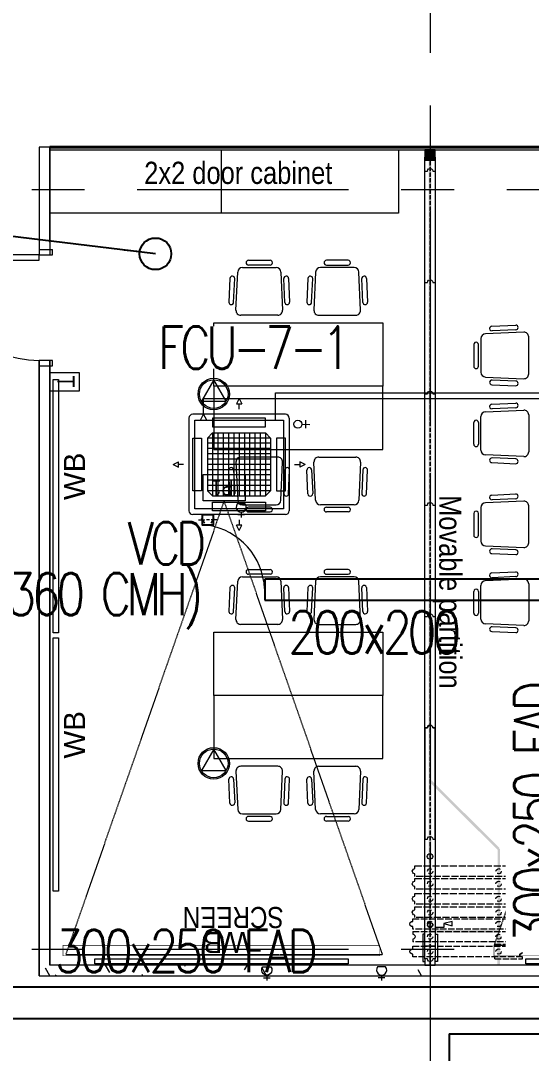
# Model space of a CAD drawing. Header units: millimetres. Extents: x 50620 to 404449, y -131543 to 97.
# Drawn here: x 352311 to 357146, y -79384 to -69598 of the extents above; entities that cross this region are included whole.
import ezdxf
from ezdxf.enums import TextEntityAlignment as Align

# ---------------------------------------------------------------- set-up
doc = ezdxf.new("R2010")
doc.units = ezdxf.units.MM
for name, pattern in [('CONTINOUS', [0]), ('HIDDEN', [9.525, 6.35, -3.175]), ('IDA - Grid Line', [3500, 2000, -500, 500, -500]), ('IDA - Hidden 065', [537.5, 375, -162.5]), ('PDF_IMPORT', [1, 0.8, -0.2])]:
    doc.linetypes.add(name, pattern=pattern)
for name, color, linetype, lineweight in [('1599_DB_A_BLK2_HQ_R21-2ND STOREY 20230517--$0$A-_DOOR----_E', 8, 'Continuous', 9), ('1599_DB_A_BLK2_HQ_R21-2ND STOREY 20230517--$0$S-_COLN----_E', 8, 'Continuous', 9), ('A-_CLADPANL_E', 8, 'Continuous', 9), ('A-_FLOR----_E-1', 8, 'Continuous', 9), ('A-_FURT----_E', 8, 'Continuous', 9), ('A-_FURT----_E-1', 8, 'Continuous', 9), ('A-_MASS----_E-1', 8, 'Continuous', 18), ('A-_ROOMNAME_A', 8, 'Continuous', 9), ('A-_WALLPRTN_E', 8, 'Continuous', 9), ('AV_EQUIP', 8, 'Continuous', 9), ('FURNITURE', 8, 'Continuous', 9), ('Geometry', 8, 'Continuous', 0), ('M-_ACMV TX', 6, 'Continuous', 25), ('M-_ACON----_E-N', 7, 'Continuous', 9), ('M-_ARCHI', 8, 'Continuous', 5), ('M-AC-TEXT', 5, 'CONTINOUS', 25), ('M-ACMV_CDP', 190, 'DRAIN_PIPE', 13), ('M-ACMV_FAD', 3, 'Continuous', 25), ('M-ACMV_FCU', 5, 'Continuous', 25), ('M-ACMV_FLEXD', 222, 'Continuous', 25), ('M-ACMV_PW', 8, 'REFRIGERANT', 25), ('M-ACMV_REF-P', 134, '500-1-RP', 9), ('M-ACMV_REMOTE', 222, 'Continuous', 5), ('M-FA TEXT', 3, 'Continuous', 25), ('M_ACMV_ANNOTATION', 7, 'Continuous', 20), ('SCREEN', 8, 'Continuous', 5), ('SCREEN ANNOTATION', 8, 'Continuous', 5), ('Solid Fills', 8, 'Continuous', 0)]:
    doc.layers.add(name, color=color, linetype=linetype, lineweight=lineweight)
doc.layers.add('A-PATT-CONC', color=8, linetype='Continuous')
doc.layers.add('S-_ANOTGRID_E-1', color=9, linetype='IDA - Grid Line', lineweight=5, true_color=0x808080)
doc.styles.add('1599_DB_A_BLK2_HQ_R21-2ND STOREY 20230517--$0$Arial', font='arial.ttf')
doc.styles.add('Arial', font='arial.ttf', dxfattribs={"width": 0.8, "height": 300})
doc.styles.add('Arial Narrow_2', font='ARIALN.TTF', dxfattribs={"height": 90})
doc.styles.add('Arial Narrow_4', font='ARIALN.TTF', dxfattribs={"height": 375})
doc.styles.add('ROMANS', font='romans.shx', dxfattribs={"width": 0.8})
doc.styles.get("Standard").update_dxf_attribs({"font": 'arial.ttf'})
doc.styles.add('Tec Revox', font='ARIALN.TTF')
doc.linetypes.add('500-1-RP', pattern='A,0.75,-0.5,0.75,-0.5,0.75,-0.5,0.75,-1.7,["RP",Standard,S=1,R=0,X=-1,Y=-0.5],-1.7', length=7.9)
doc.linetypes.add('BATTING', pattern='A,0.0001,-0.1,[134,ltypeshp.shx,S=0.1,R=0,X=-0.1,Y=0],-0.2,[134,ltypeshp.shx,S=0.1,R=180,X=0.1,Y=0],-0.1', length=0.4001)
doc.linetypes.add('DRAIN_PIPE', pattern='A,0.5,-0.2,["D",Standard,S=0.1,R=0,X=-0.1,Y=-0.05],-0.25', length=0.95)
doc.linetypes.add('REFRIGERANT', pattern='A,15,-5.08,["R",Standard,S=2.54,R=0,X=-2.54,Y=-1.27],-5.08', length=25.16)
doc.dimstyles.get("Standard").update_dxf_attribs({"dimtxt": 200, "dimasz": 150, "dimexe": 0.18, "dimexo": 0.0625, "dimgap": 10, "dimtad": 1, "dimtih": 1, "dimtoh": 1, "dimdec": 0, "dimzin": 0, "dimdsep": 46, "dimtxsty": 'Standard', "dimcen": 0.09, "dimclrd": 256, "dimclre": 256, "dimclrt": 256, "dimadec": 0, "dimazin": 0, "dimtfac": 1, "dimtdec": 0, "dimtofl": 0, "dimtmove": 0, "dimatfit": 3, "dimfxl": 1, "dimtolj": 1, "dimtzin": 0, "dimarcsym": 1})

# ---------------------------------------------------------------- blocks, each defined once
blk = doc.blocks.new('A$Ca8a76259')
at = {"layer": 'M-ACMV_FCU', "lineweight": 18}
for p, q in [((0, 625), (-25, 575)), ((0, 625), (25, 575)), ((-25, 575), (25, 575)), ((0, 525), (0, 575)), ((-475, 439), (-475, -439)), ((439, 475), (-439, 475)), ((439, 475), (439, 475)), ((475, 439), (475, 439)), ((475, 439), (475, -439)), ((-298.5, 250), (-250, 298.5)), ((-250, 298.5), (250, 298.5)), ((-250, 298.5), (-250, -298.5)), ((-200, 298.5), (-200, -298.5)), ((-150, 298.5), (-150, -298.5)), ((-100, 298.5), (-100, -298.5)), ((-50, 298.5), (-50, -298.5)), ((0, 298.5), (0, -298.5)), ((50, 298.5), (50, -298.5)), ((100, 298.5), (100, -298.5)), ((150, 298.5), (150, -298.5)), ((200, 298.5), (200, -298.5)), ((250, 298.5), (298.5, 250)), ((250, 298.5), (250, -298.5)), ((-298.5, 250), (-298.5, -250)), ((298.5, 250), (-298.5, 250)), ((298.5, 200), (-298.5, 200)), ((298.5, 250), (298.5, -250)), ((298.5, 150), (-298.5, 150)), ((298.5, 100), (-298.5, 100)), ((-625, 0), (-575, 25)), ((-625, 0), (-575, -25)), ((-575, -25), (-575, 25)), ((-525, 0), (-575, 0)), ((298.5, 50), (-298.5, 50)), ((298.5, 0), (-298.5, 0)), ((525, 0), (575, 0)), ((575, 25), (575, -25)), ((625, 0), (575, 25)), ((625, 0), (575, -25)), ((298.5, -50), (-298.5, -50)), ((298.5, -100), (-298.5, -100)), ((298.5, -150), (-298.5, -150)), ((298.5, -200), (-298.5, -200)), ((-250, -298.5), (-298.5, -250)), ((298.5, -250), (-298.5, -250)), ((250, -298.5), (298.5, -250)), ((-250, -298.5), (250, -298.5)), ((439, -475), (-439, -475)), ((25, -575), (-25, -575)), ((0, -625), (-25, -575)), ((0, -525), (0, -575)), ((0, -625), (25, -575))]:
    blk.add_line(p, q, dxfattribs=at)
for points in [[(420, 420), (420, -420), (-420, -420), (-420, 420)], [(-250, 356), (250, 356), (250, 439), (-250, 439)], [(-356, 250), (-356, -250), (-439, -250), (-439, 250)], [(356, 250), (356, -250), (439, -250), (439, 250)], [(-250, -356), (250, -356), (250, -439), (-250, -439)]]:
    blk.add_lwpolyline(points, close=True, dxfattribs=at)
for centre, start, end in [((-439, 439), 90, 180), ((439, 439), 0, 90), ((-439, -439), 180, 270), ((439, -439), 270, 0)]:
    blk.add_arc(centre, 36, start, end, dxfattribs=at)
blk = doc.blocks.new('SSO')
at = {"layer": 'M-ACMV_PW', "color": 1, "linetype": 'ByBlock', "lineweight": 5}
for points in [[(1064771, 20778), (1064772, 20867)], [(1064771, 20778), (1064772, 20867)], [(1064771, 20778), (1064772, 20867)], [(1064771, 20778), (1064772, 20867)], [(1064771, 20778), (1064772, 20867)], [(1064771, 20778), (1064772, 20867)], [(1064816, 20822), (1064727, 20823)], [(1064816, 20822), (1064727, 20823)]]:
    blk.add_lwpolyline(points, dxfattribs=at)
blk.add_circle((1064770, 20734), 44.6, dxfattribs=at)
blk.add_circle((1064770, 20734), 44.6, dxfattribs=at)
blk = doc.blocks.new('A$C49267d6b')
at = {"layer": 'M-_ACON----_E-N', "lineweight": 0}
for p, q in [((-25.4, 76.2), (12.7, 101.6)), ((0, 127), (0, 76.2)), ((-25.4, 25.4), (12.7, 0)), ((0, 63.5), (0, 38.1)), ((0, -25.4), (0, 25.4))]:
    blk.add_line(p, q, dxfattribs=at)
blk = doc.blocks.new('A$C81577ca4')
at = {"layer": 'M-ACMV_REF-P', "lineweight": 0, "ltscale": 0.75}
for p, q in [((19, -95), (-36, -125)), ((-36, -125), (-86, -125)), ((19, -155), (-36, -125))]:
    blk.add_line(p, q, dxfattribs=at)
blk = doc.blocks.new('Thermostat')
at = {"color": 222, "lineweight": 0}
blk.add_lwpolyline([(817450, 27872), (817750, 27872), (817750, 27372), (817450, 27372)], close=True, dxfattribs=at)
at = {"color": 222, "lineweight": 0, "insert": (817504, 27788), "char_height": 291, "attachment_point": 1, "style": 'Arial Narrow_2'}
blk.add_mtext_dynamic_manual_height_columns('T', width=565.64, gutter_width=1.94, heights=[0], dxfattribs=at)
blk = doc.blocks.new('13SSO')
at = {"layer": 'AV_EQUIP', "ltscale": 1000}
for p, q in [((17, 257), (173, 257)), ((95, 192), (95, 319))]:
    blk.add_line(p, q, dxfattribs=at)
blk.add_lwpolyline([(0, 0), (190, 0, 2.02083), (0, 0, -0.33793)], format="xyb", dxfattribs=at)
blk = doc.blocks.new('ARCHI 2ND_2024 09 11')
at = {"layer": 'A-PATT-CONC', "lineweight": 5}
h = blk.add_hatch(color=8, dxfattribs=at)
h.dxf.hatch_style = 1
h.paths.add_polyline_path([(-28848.9, -42920.7), (-28751.1, -42920.7), (-28751.1, -42825), (-28848.9, -42825)])
at = {"layer": 'Solid Fills', "lineweight": 5}
for points in [[(-28813.3, -42920.7), (-28786.7, -42920.7), (-28786.7, -50550), (-28813.3, -50550)], [(-28140.7, -49441.7), (-28158.4, -49459.5), (-28810.4, -48810.5), (-28792.6, -48792.7)], [(-28137.7, -50550), (-28161.4, -50550), (-28161.4, -49450.6), (-28137.7, -49450.6)], [(-28801.5, -50241.8), (-28801.5, -50218.1), (-28149.5, -50218.1), (-28149.5, -50241.8)]]:
    blk.add_hatch(color=8, dxfattribs=at).paths.add_polyline_path(points)
at = {"color": 8, "linetype": 'IDA - Hidden 065', "lineweight": 5, "ltscale": 0.1}
for p, q in [((-28800, -42825), (-28800, -50550)), ((-28800, -50550), (-28800, -42825))]:
    blk.add_line(p, q, dxfattribs=at)
at = {"color": 8, "lineweight": 5}
blk.add_lwpolyline([(-28848.9, -42920.7), (-28751.1, -42920.7), (-28751.1, -42825), (-28848.9, -42825)], close=True, dxfattribs=at)
at = {"layer": '1599_DB_A_BLK2_HQ_R21-2ND STOREY 20230517--$0$A-_DOOR----_E', "color": 8, "lineweight": 5}
for p, q in [((-32500, -43820), (-33500, -43820)), ((-32500, -43770), (-32500, -43820)), ((-32500, -43870), (-32500, -43820)), ((-32500, -43820), (-32375, -43820)), ((-32375, -43820), (-32375, -43770)), ((-33500, -43870), (-32500, -43870)), ((-32500, -44820), (-32500, -44870)), ((-32375, -44820), (-32500, -44820)), ((-32375, -44870), (-32375, -44820))]:
    blk.add_line(p, q, dxfattribs=at)
blk.add_arc((-32500, -43820), 1000, 180, 270, dxfattribs=at)
at = {"layer": '1599_DB_A_BLK2_HQ_R21-2ND STOREY 20230517--$0$S-_COLN----_E', "color": 8, "lineweight": 5}
for p, q in [((-32400, -42800), (-32400, -43820)), ((-32500, -43770), (-32375, -43770)), ((-32500, -44820), (-32500, -50650)), ((-32500, -50650), (-32500, -44820)), ((-32500, -44820), (-32500, -50650)), ((-32500, -44870), (-32375, -44870)), ((-32400, -44820), (-32400, -50550)), ((-32400, -50550), (-32400, -44820)), ((-32400, -44820), (-32400, -50550)), ((-22750, -50550), (-32400, -50550)), ((-32500, -50650), (-22650, -50650))]:
    blk.add_line(p, q, dxfattribs=at)
at = {"layer": '1599_DB_A_BLK2_HQ_R21-2ND STOREY 20230517--$0$S-_COLN----_E', "color": 8, "linetype": 'Continuous', "lineweight": 5}
for p, q in [((-32401.2, -50650), (-32441.5, -50580.3)), ((-31832.6, -50618.9), (-31872.4, -50550)), ((-31119.1, -50550), (-31126, -50562)), ((-30532.5, -50550), (-30559.1, -50596)), ((-30351.8, -50643.8), (-30393.7, -50571.2)), ((-32345, -50641.3), (-32350, -50650)), ((-31521.3, -50650), (-31527.5, -50639.2)), ((-28881.7, -50650), (-28912.8, -50596.1))]:
    blk.add_line(p, q, dxfattribs=at)
at = {"layer": 'A-_CLADPANL_E', "color": 8, "lineweight": 5}
for p, q in [((-31214, -42794), (-32400, -42794)), ((-32400, -42794), (-32400, -42806)), ((-32400, -42806), (-31214, -42806)), ((-31214, -42806), (-31214, -42794)), ((-30062, -42794), (-31214, -42794)), ((-31214, -42794), (-31214, -42806)), ((-31214, -42806), (-30062, -42806)), ((-30062, -42806), (-30062, -42794)), ((-28910, -42794), (-30062, -42794)), ((-30062, -42794), (-30062, -42806)), ((-30062, -42806), (-28910, -42806)), ((-28910, -42806), (-28910, -42794)), ((-27758, -42794), (-28910, -42794)), ((-28910, -42794), (-28910, -42806)), ((-28910, -42806), (-27758, -42806))]:
    blk.add_line(p, q, dxfattribs=at)
at = {"layer": 'A-_FLOR----_E-1', "color": 8, "lineweight": 5}
blk.add_line((-32400, -42800), (-23218.4, -42800), dxfattribs=at)
at = {"layer": 'A-_FURT----_E', "color": 8, "lineweight": 5}
for p, q in [((-30519.9, -43871.3), (-30314.9, -43871.3)), ((-30314.9, -43916.3), (-30519.9, -43916.3)), ((-29576.5, -43871.3), (-29781.5, -43871.3)), ((-29781.5, -43916.3), (-29576.5, -43916.3)), ((-30637.8, -44344.3), (-30621.8, -43982.3)), ((-30576.9, -43939.3), (-30257.9, -43939.3)), ((-30213, -43982.3), (-30197, -44344.3)), ((-29883.5, -43982.3), (-29899.5, -44344.3)), ((-29519.6, -43939.3), (-29838.5, -43939.3)), ((-29458.6, -44344.3), (-29474.6, -43982.3)), ((-30694.9, -44043), (-30704.9, -44268.8)), ((-30659.9, -44269.8), (-30650, -44045)), ((-30174.9, -44269.8), (-30184.8, -44045)), ((-30139.9, -44043), (-30129.9, -44268.8)), ((-29956.6, -44043), (-29966.5, -44268.8)), ((-29921.6, -44269.8), (-29911.6, -44045)), ((-29436.5, -44269.8), (-29446.5, -44045)), ((-29401.5, -44043), (-29391.5, -44268.8)), ((-30241.9, -44391.3), (-30592.9, -44391.3)), ((-29854.5, -44391.3), (-29503.6, -44391.3)), ((-30848.2, -45063.5), (-30848.2, -44463.5)), ((-30848.2, -44463.5), (-29248.2, -44463.5)), ((-29248.2, -44463.5), (-29248.2, -45063.5)), ((-28214.5, -44495.2), (-27988.7, -44485.2)), ((-28318.2, -44613.2), (-28318.2, -44932.1)), ((-27913.2, -44552.3), (-28275.2, -44568.3)), ((-27987.7, -44530.2), (-28212.5, -44540.1)), ((-27866.2, -44948.2), (-27866.2, -44597.2)), ((-28386.2, -44670.2), (-28386.2, -44875.2)), ((-28341.2, -44875.2), (-28341.2, -44670.2)), ((-28275.2, -44977.1), (-27913.2, -44993.1)), ((-27987.7, -45015.2), (-28212.5, -45005.3)), ((-29248.2, -45063.5), (-30848.2, -45063.5)), ((-30848.2, -45063.5), (-30848.2, -45663.5)), ((-29248.2, -45063.5), (-30848.2, -45063.5)), ((-29248.2, -45663.5), (-29248.2, -45063.5)), ((-28214.5, -45050.2), (-27988.7, -45060.2)), ((-28275.2, -45306.6), (-27913.2, -45290.6)), ((-28214.5, -45233.5), (-27988.7, -45223.6)), ((-27987.7, -45268.5), (-28212.5, -45278.5)), ((-28318.2, -45670.5), (-28318.2, -45351.6)), ((-27866.2, -45335.6), (-27866.2, -45686.5)), ((-28386.2, -45613.6), (-28386.2, -45408.6)), ((-28341.2, -45408.6), (-28341.2, -45613.6)), ((-30848.2, -45663.5), (-29248.2, -45663.5)), ((-30637.8, -45782.7), (-30621.8, -46144.7)), ((-30241.9, -45735.7), (-30592.9, -45735.7)), ((-30213, -46144.7), (-30197, -45782.7)), ((-29883.5, -46144.7), (-29899.5, -45782.7)), ((-29854.5, -45735.7), (-29503.6, -45735.7)), ((-29458.6, -45782.7), (-29474.6, -46144.7)), ((-27913.2, -45731.5), (-28275.2, -45715.5)), ((-28214.5, -45788.6), (-27988.7, -45798.6)), ((-27987.7, -45753.6), (-28212.5, -45743.6)), ((-30694.9, -46084), (-30704.9, -45858.2)), ((-30659.9, -45857.2), (-30650, -46082)), ((-30174.9, -45857.2), (-30184.8, -46082)), ((-30139.9, -46084), (-30129.9, -45858.2)), ((-29956.6, -46084), (-29966.5, -45858.2)), ((-29921.6, -45857.2), (-29911.6, -46082)), ((-29436.5, -45857.2), (-29446.5, -46082)), ((-29401.5, -46084), (-29391.5, -45858.2)), ((-28214.5, -46095.2), (-27988.7, -46085.2)), ((-30576.9, -46187.7), (-30257.9, -46187.7)), ((-29519.6, -46187.7), (-29838.5, -46187.7)), ((-27913.2, -46152.3), (-28275.2, -46168.3)), ((-27987.7, -46130.2), (-28212.5, -46140.1)), ((-30314.9, -46210.7), (-30519.9, -46210.7)), ((-30519.9, -46255.7), (-30314.9, -46255.7)), ((-29781.5, -46210.7), (-29576.5, -46210.7)), ((-29576.5, -46255.7), (-29781.5, -46255.7)), ((-28386.2, -46270.2), (-28386.2, -46475.2)), ((-28341.2, -46475.2), (-28341.2, -46270.2)), ((-28318.2, -46213.2), (-28318.2, -46532.1)), ((-27866.2, -46548.2), (-27866.2, -46197.2)), ((-28275.2, -46577.1), (-27913.2, -46593.1)), ((-28214.5, -46650.2), (-27988.7, -46660.2)), ((-27987.7, -46615.2), (-28212.5, -46605.3)), ((-30576.9, -46869.2), (-30257.9, -46869.2)), ((-30519.9, -46801.2), (-30314.9, -46801.2)), ((-30314.9, -46846.2), (-30519.9, -46846.2)), ((-29519.6, -46869.2), (-29838.5, -46869.2)), ((-29576.5, -46801.2), (-29781.5, -46801.2)), ((-29781.5, -46846.2), (-29576.5, -46846.2)), ((-28214.5, -46833.5), (-27988.7, -46823.6)), ((-27987.7, -46868.5), (-28212.5, -46878.5)), ((-30637.8, -47274.3), (-30621.8, -46912.3)), ((-30213, -46912.3), (-30197, -47274.3)), ((-29883.5, -46912.3), (-29899.5, -47274.3)), ((-29458.6, -47274.3), (-29474.6, -46912.3)), ((-28318.2, -47270.5), (-28318.2, -46951.6)), ((-28275.2, -46906.6), (-27913.2, -46890.6)), ((-27866.2, -46935.6), (-27866.2, -47286.5)), ((-30694.9, -46973), (-30704.9, -47198.7)), ((-30659.9, -47199.7), (-30650, -46975)), ((-30174.9, -47199.7), (-30184.8, -46975)), ((-30139.9, -46973), (-30129.9, -47198.7)), ((-29956.6, -46973), (-29966.5, -47198.7)), ((-29921.6, -47199.7), (-29911.6, -46975)), ((-29436.5, -47199.7), (-29446.5, -46975)), ((-29401.5, -46973), (-29391.5, -47198.7)), ((-28386.2, -47213.6), (-28386.2, -47008.6)), ((-28341.2, -47008.6), (-28341.2, -47213.6)), ((-30241.9, -47321.2), (-30592.9, -47321.2)), ((-29854.5, -47321.2), (-29503.6, -47321.2)), ((-27913.2, -47331.5), (-28275.2, -47315.5)), ((-27987.7, -47353.6), (-28212.5, -47343.6)), ((-30848.2, -47993.4), (-30848.2, -47393.4)), ((-30848.2, -47393.4), (-29248.2, -47393.4)), ((-29248.2, -47393.4), (-29248.2, -47993.4)), ((-28214.5, -47388.6), (-27988.7, -47398.6)), ((-29248.2, -47993.4), (-30848.2, -47993.4)), ((-30848.2, -47993.4), (-30848.2, -48593.4)), ((-29248.2, -47993.4), (-30848.2, -47993.4)), ((-29248.2, -48593.4), (-29248.2, -47993.4)), ((-30848.2, -48593.4), (-29248.2, -48593.4)), ((-30637.8, -48712.6), (-30621.8, -49074.6)), ((-30241.9, -48665.6), (-30592.9, -48665.6)), ((-30213, -49074.6), (-30197, -48712.6)), ((-29883.5, -49074.6), (-29899.5, -48712.6)), ((-29854.5, -48665.6), (-29503.6, -48665.6)), ((-29458.6, -48712.6), (-29474.6, -49074.6)), ((-30694.9, -49013.9), (-30704.9, -48788.1)), ((-30659.9, -48787.1), (-30650, -49011.9)), ((-30174.9, -48787.1), (-30184.8, -49011.9)), ((-30139.9, -49013.9), (-30129.9, -48788.1)), ((-29956.6, -49013.9), (-29966.5, -48788.1)), ((-29921.6, -48787.1), (-29911.6, -49011.9)), ((-29436.5, -48787.1), (-29446.5, -49011.9)), ((-29401.5, -49013.9), (-29391.5, -48788.1)), ((-30576.9, -49117.6), (-30257.9, -49117.6)), ((-29519.6, -49117.6), (-29838.5, -49117.6)), ((-30314.9, -49140.6), (-30519.9, -49140.6)), ((-30519.9, -49185.6), (-30314.9, -49185.6)), ((-29781.5, -49140.6), (-29576.5, -49140.6)), ((-29576.5, -49185.6), (-29781.5, -49185.6))]:
    blk.add_line(p, q, dxfattribs=at)
for centre, radius, start, end in [((-30519.9, -43893.8), 22.5, 90, 270), ((-30314.9, -43893.8), 22.5, 270, 90), ((-29781.5, -43893.8), 22.5, 90, 270), ((-29576.5, -43893.8), 22.5, 270, 90), ((-30672.5, -44044), 22.5, 357.46741, 177.46741), ((-30576.9, -43984.3), 45, 90, 177.46741), ((-30257.9, -43984.3), 45, 2.53259, 90), ((-30162.3, -44044), 22.5, 2.53259, 182.53259), ((-29934.1, -44044), 22.5, 357.46741, 177.46741), ((-29838.5, -43984.3), 45, 90, 177.46741), ((-29519.6, -43984.3), 45, 2.53259, 90), ((-29424, -44044), 22.5, 2.53259, 182.53259), ((-30682.4, -44268.8), 22.5, 180, 357.46741), ((-30152.4, -44268.8), 22.5, 182.53259, 0), ((-29944, -44268.8), 22.5, 180, 357.46741), ((-29414, -44268.8), 22.5, 182.53259, 0), ((-30592.9, -44346.3), 45, 177.46741, 270), ((-30241.9, -44346.3), 45, 270, 2.53259), ((-29854.5, -44346.3), 45, 177.46741, 270), ((-29503.6, -44346.3), 45, 270, 2.53259), ((-28213.5, -44517.6), 22.5, 92.53259, 272.53259), ((-27988.7, -44507.7), 22.5, 272.53259, 90), ((-28273.2, -44613.2), 45, 92.53259, 180), ((-27911.2, -44597.2), 45, 0, 92.53259), ((-28363.7, -44670.2), 22.5, 0, 180), ((-28363.7, -44875.2), 22.5, 180, 0), ((-28273.2, -44932.1), 45, 180, 267.46741), ((-28213.5, -45027.8), 22.5, 87.46741, 267.46741), ((-27911.2, -44948.2), 45, 267.46741, 0), ((-27988.7, -45037.7), 22.5, 270, 87.46741), ((-28273.2, -45351.6), 45, 92.53259, 180), ((-28213.5, -45256), 22.5, 92.53259, 272.53259), ((-27988.7, -45246.1), 22.5, 272.53259, 90), ((-27911.2, -45335.6), 45, 0, 92.53259), ((-28363.7, -45408.6), 22.5, 0, 180), ((-28363.7, -45613.6), 22.5, 180, 0), ((-28273.2, -45670.5), 45, 180, 267.46741), ((-27911.2, -45686.5), 45, 267.46741, 0), ((-30592.9, -45780.7), 45, 90, 182.53259), ((-30241.9, -45780.7), 45, 357.46741, 90), ((-29854.5, -45780.7), 45, 90, 182.53259), ((-29503.6, -45780.7), 45, 357.46741, 90), ((-28213.5, -45766.1), 22.5, 87.46741, 267.46741), ((-27988.7, -45776.1), 22.5, 270, 87.46741), ((-30682.4, -45858.2), 22.5, 2.53259, 180), ((-30152.4, -45858.2), 22.5, 0, 177.46741), ((-29944, -45858.2), 22.5, 2.53259, 180), ((-29414, -45858.2), 22.5, 0, 177.46741), ((-30672.5, -46083), 22.5, 182.53259, 2.53259), ((-30162.3, -46083), 22.5, 177.46741, 357.46741), ((-29934.1, -46083), 22.5, 182.53259, 2.53259), ((-29424, -46083), 22.5, 177.46741, 357.46741), ((-27988.7, -46107.7), 22.5, 272.53259, 90), ((-30576.9, -46142.7), 45, 182.53259, 270), ((-30257.9, -46142.7), 45, 270, 357.46741), ((-29838.5, -46142.7), 45, 182.53259, 270), ((-29519.6, -46142.7), 45, 270, 357.46741), ((-28273.2, -46213.2), 45, 92.53259, 180), ((-28213.5, -46117.6), 22.5, 92.53259, 272.53259), ((-27911.2, -46197.2), 45, 0, 92.53259), ((-30519.9, -46233.2), 22.5, 90, 270), ((-30314.9, -46233.2), 22.5, 270, 90), ((-29781.5, -46233.2), 22.5, 90, 270), ((-29576.5, -46233.2), 22.5, 270, 90), ((-28363.7, -46270.2), 22.5, 0, 180), ((-28363.7, -46475.2), 22.5, 180, 0), ((-28273.2, -46532.1), 45, 180, 267.46741), ((-27911.2, -46548.2), 45, 267.46741, 0), ((-28213.5, -46627.8), 22.5, 87.46741, 267.46741), ((-27988.7, -46637.7), 22.5, 270, 87.46741), ((-30576.9, -46914.2), 45, 90, 177.46741), ((-30519.9, -46823.7), 22.5, 90, 270), ((-30314.9, -46823.7), 22.5, 270, 90), ((-30257.9, -46914.2), 45, 2.53259, 90), ((-29838.5, -46914.2), 45, 90, 177.46741), ((-29781.5, -46823.7), 22.5, 90, 270), ((-29576.5, -46823.7), 22.5, 270, 90), ((-29519.6, -46914.2), 45, 2.53259, 90), ((-28213.5, -46856), 22.5, 92.53259, 272.53259), ((-27988.7, -46846.1), 22.5, 272.53259, 90), ((-30672.5, -46974), 22.5, 357.46741, 177.46741), ((-30162.3, -46974), 22.5, 2.53259, 182.53259), ((-29934.1, -46974), 22.5, 357.46741, 177.46741), ((-29424, -46974), 22.5, 2.53259, 182.53259), ((-28273.2, -46951.6), 45, 92.53259, 180), ((-27911.2, -46935.6), 45, 0, 92.53259), ((-28363.7, -47008.6), 22.5, 0, 180), ((-30682.4, -47198.7), 22.5, 180, 357.46741), ((-30152.4, -47198.7), 22.5, 182.53259, 0), ((-29944, -47198.7), 22.5, 180, 357.46741), ((-29414, -47198.7), 22.5, 182.53259, 0), ((-28363.7, -47213.6), 22.5, 180, 0), ((-30592.9, -47276.2), 45, 177.46741, 270), ((-30241.9, -47276.2), 45, 270, 2.53259), ((-29854.5, -47276.2), 45, 177.46741, 270), ((-29503.6, -47276.2), 45, 270, 2.53259), ((-28273.2, -47270.5), 45, 180, 267.46741), ((-28213.5, -47366.1), 22.5, 87.46741, 267.46741), ((-27988.7, -47376.1), 22.5, 270, 87.46741), ((-27911.2, -47286.5), 45, 267.46741, 0), ((-30592.9, -48710.6), 45, 90, 182.53259), ((-30241.9, -48710.6), 45, 357.46741, 90), ((-29854.5, -48710.6), 45, 90, 182.53259), ((-29503.6, -48710.6), 45, 357.46741, 90), ((-30682.4, -48788.1), 22.5, 2.53259, 180), ((-30152.4, -48788.1), 22.5, 0, 177.46741), ((-29944, -48788.1), 22.5, 2.53259, 180), ((-29414, -48788.1), 22.5, 0, 177.46741), ((-30672.5, -49012.9), 22.5, 182.53259, 2.53259), ((-30162.3, -49012.9), 22.5, 177.46741, 357.46741), ((-29934.1, -49012.9), 22.5, 182.53259, 2.53259), ((-29424, -49012.9), 22.5, 177.46741, 357.46741), ((-30576.9, -49072.6), 45, 182.53259, 270), ((-30257.9, -49072.6), 45, 270, 357.46741), ((-29838.5, -49072.6), 45, 182.53259, 270), ((-29519.6, -49072.6), 45, 270, 357.46741), ((-30519.9, -49163.1), 22.5, 90, 270), ((-30314.9, -49163.1), 22.5, 270, 90), ((-29781.5, -49163.1), 22.5, 90, 270), ((-29576.5, -49163.1), 22.5, 270, 90)]:
    blk.add_arc(centre, radius, start, end, dxfattribs=at)
at = {"layer": 'A-_FURT----_E-1', "color": 8, "lineweight": 5}
for p, q in [((-32400, -42825), (-29099.7, -42825)), ((-32400, -43425), (-32400, -42825)), ((-30774.8, -43425), (-30774.8, -42825)), ((-29099.7, -42825), (-29099.7, -43425)), ((-29099.7, -43425), (-32400, -43425))]:
    blk.add_line(p, q, dxfattribs=at)
at = {"layer": 'A-_MASS----_E-1', "color": 8, "lineweight": 5}
for p, q in [((-22150, -42800), (-32400, -42800)), ((-32400, -42800), (-32400, -42825)), ((-32400, -42825), (-22150, -42825))]:
    blk.add_line(p, q, dxfattribs=at)
at = {"layer": 'A-_WALLPRTN_E', "color": 8, "lineweight": 5}
for p, q in [((-32500, -42800), (-32500, -43770)), ((-32400, -42800), (-32500, -42800)), ((-32400, -43700), (-32400, -42800))]:
    blk.add_line(p, q, dxfattribs=at)
at = {"layer": 'AV_EQUIP', "color": 8, "linetype": 'HIDDEN', "lineweight": 5}
for p, q in [((-26694.3, -46061.5), (-28194.3, -50361.5)), ((-30749.8, -46150), (-32249.8, -50450)), ((-29249.8, -50450), (-30749.8, -46150)), ((-28194.3, -50361.5), (-25194.3, -50361.5)), ((-32249.8, -50450), (-29249.8, -50450))]:
    blk.add_line(p, q, dxfattribs=at)
at = {"layer": 'AV_EQUIP', "color": 8, "lineweight": 5, "ltscale": 1000}
for p, q in [((-29227.5, -50670.4), (-29290.4, -50670.4)), ((-29259, -50644.1), (-29259, -50695.4))]:
    blk.add_line(p, q, dxfattribs=at)
for points in [[(-30848.2, -45002.9), (-30965.6, -45206.3), (-30730.8, -45206.3)], [(-30848.2, -48502.9), (-30965.6, -48706.3), (-30730.8, -48706.3)]]:
    blk.add_lwpolyline(points, close=True, dxfattribs=at)
at = {"layer": 'AV_EQUIP', "color": 8, "lineweight": 5}
blk.add_lwpolyline([(-30549.8, -46150), (-30949.8, -46150), (-30949.8, -45900), (-30549.8, -45900)], close=True, dxfattribs=at)
at = {"layer": 'AV_EQUIP', "color": 8, "lineweight": 5, "ltscale": 1000}
blk.add_lwpolyline([(-29220.6, -50566.7), (-29297.3, -50566.7, 2.02083), (-29220.6, -50566.7, -0.33793)], format="xyb", dxfattribs=at)
for centre, radius in [((-30848.2, -45138.5), 149.1), ((-30848.2, -45138.5), 135.6), ((-30848.2, -48638.5), 149.1), ((-30848.2, -48638.5), 135.6)]:
    blk.add_circle(centre, radius, dxfattribs=at)
at = {"layer": 'FURNITURE', "color": 8, "lineweight": 5}
for points in [[(-32320, -45000.5), (-32320, -47400.5), (-32370, -47400.5), (-32370, -45000.5)], [(-32320, -47450), (-32320, -49850), (-32370, -49850), (-32370, -47450)], [(-31975.9, -50489), (-29575.9, -50489), (-29575.9, -50539), (-31975.9, -50539)], [(-27894.1, -50489), (-25494.1, -50489), (-25494.1, -50539), (-27894.1, -50539)]]:
    blk.add_lwpolyline(points, close=True, dxfattribs=at)
at = {"layer": 'Geometry', "color": 8, "lineweight": 5}
for points in [[(-28751.1, -42892.5), (-28751.1, -50490.7), (-28774.8, -50490.7), (-28777.8, -50502.6), (-28786.7, -50511.5), (-28801.5, -50514.4), (-28813.3, -50511.5), (-28822.2, -50502.6), (-28825.2, -50490.7), (-28848.9, -50490.7), (-28848.9, -42892.5)], [(-28848.9, -43025.9), (-28825.2, -43025.9), (-28822.2, -43014.1), (-28813.3, -43005.2), (-28801.5, -43002.2), (-28786.7, -43005.2), (-28777.8, -43014.1), (-28774.8, -43025.9), (-28751.1, -43025.9)], [(-28848.9, -44080.9), (-28825.2, -44080.9), (-28822.2, -44069.1), (-28813.3, -44060.2), (-28801.5, -44057.2), (-28786.7, -44060.2), (-28777.8, -44069.1), (-28774.8, -44080.9), (-28751.1, -44080.9)], [(-28848.9, -45135.9), (-28825.2, -45135.9), (-28822.2, -45124.1), (-28813.3, -45115.2), (-28801.5, -45112.2), (-28786.7, -45115.2), (-28777.8, -45124.1), (-28774.8, -45135.9), (-28751.1, -45135.9)], [(-28848.9, -46190.9), (-28825.2, -46190.9), (-28822.2, -46179.1), (-28813.3, -46170.2), (-28801.5, -46167.2), (-28786.7, -46170.2), (-28777.8, -46179.1), (-28774.8, -46190.9), (-28751.1, -46190.9)], [(-28848.9, -47245.9), (-28825.2, -47245.9), (-28822.2, -47234.1), (-28813.3, -47225.2), (-28801.5, -47222.2), (-28786.7, -47225.2), (-28777.8, -47234.1), (-28774.8, -47245.9), (-28751.1, -47245.9)], [(-28848.9, -48300.9), (-28825.2, -48300.9), (-28822.2, -48289.1), (-28813.3, -48280.2), (-28801.5, -48277.2), (-28786.7, -48280.2), (-28777.8, -48289.1), (-28774.8, -48300.9), (-28751.1, -48300.9)], [(-28848.9, -49355.8), (-28825.2, -49355.8), (-28822.2, -49343.9), (-28813.3, -49335), (-28801.5, -49332.1), (-28786.7, -49335), (-28777.8, -49343.9), (-28774.8, -49355.8), (-28751.1, -49355.8)], [(-28943.7, -49711.4), (-28943.7, -49684.7), (-28955.6, -49681.7), (-28964.5, -49672.9), (-28970.4, -49661), (-28964.5, -49649.1), (-28955.6, -49640.3), (-28943.7, -49634.3), (-28943.7, -49610.6)], [(-27951, -49711.4), (-27951, -49684.7), (-27962.9, -49681.7), (-27971.7, -49672.9), (-27974.7, -49661), (-27971.7, -49649.1), (-27962.9, -49640.3), (-27951, -49634.3), (-27951, -49610.6)], [(-28825.2, -49661), (-28822.2, -49649.1), (-28813.3, -49640.3), (-28801.5, -49634.3), (-28786.7, -49640.3)], [(-28774.8, -49661), (-28777.8, -49672.9), (-28786.7, -49681.7), (-28801.5, -49684.7), (-28813.3, -49681.7)], [(-28176.2, -49661), (-28173.3, -49649.1), (-28161.4, -49640.3), (-28149.5, -49634.3), (-28137.7, -49640.3)], [(-28125.8, -49661), (-28128.8, -49672.9), (-28137.7, -49681.7), (-28149.5, -49684.7), (-28161.4, -49681.7), (-28164.4, -49681.7)], [(-28943.7, -49829.9), (-28943.7, -49806.2), (-28955.6, -49803.2), (-28964.5, -49794.3), (-28970.4, -49779.5), (-28964.5, -49767.7), (-28955.6, -49758.8), (-28943.7, -49755.8), (-28943.7, -49729.2)], [(-28825.2, -49779.5), (-28822.2, -49767.7), (-28813.3, -49758.8), (-28801.5, -49755.8), (-28786.7, -49758.8)], [(-28774.8, -49779.5), (-28777.8, -49794.3), (-28786.7, -49803.2), (-28801.5, -49806.2), (-28813.3, -49803.2)], [(-28176.2, -49779.5), (-28173.3, -49767.7), (-28161.4, -49758.8), (-28149.5, -49755.8), (-28137.7, -49758.8)], [(-28125.8, -49779.5), (-28128.8, -49794.3), (-28137.7, -49803.2), (-28149.5, -49806.2), (-28161.4, -49803.2), (-28164.4, -49803.2)], [(-27951, -49829.9), (-27951, -49806.2), (-27962.9, -49803.2), (-27971.7, -49794.3), (-27974.7, -49779.5), (-27971.7, -49767.7), (-27962.9, -49758.8), (-27951, -49755.8), (-27951, -49729.2)], [(-28943.7, -49972.1), (-28943.7, -49945.5), (-28955.6, -49942.5), (-28964.5, -49933.6), (-28970.4, -49921.8), (-28964.5, -49909.9), (-28955.6, -49901), (-28943.7, -49895.1), (-28943.7, -49871.4)], [(-28825.2, -49921.8), (-28822.2, -49909.9), (-28813.3, -49901), (-28801.5, -49895.1), (-28786.7, -49901)], [(-28176.2, -49921.8), (-28173.3, -49909.9), (-28161.4, -49901), (-28149.5, -49895.1), (-28137.7, -49901)], [(-27951, -49972.1), (-27951, -49945.5), (-27962.9, -49942.5), (-27971.7, -49933.6), (-27974.7, -49921.8), (-27971.7, -49909.9), (-27962.9, -49901), (-27951, -49895.1), (-27951, -49871.4)], [(-28943.7, -50099.6), (-28943.7, -50075.9), (-28955.6, -50072.9), (-28964.5, -50064), (-28970.4, -50049.2), (-28964.5, -50037.3), (-28955.6, -50028.5), (-28943.7, -50025.5), (-28943.7, -49998.8)], [(-28774.8, -49921.8), (-28777.8, -49933.6), (-28786.7, -49942.5), (-28801.5, -49945.5), (-28813.3, -49942.5)], [(-28125.8, -49921.8), (-28128.8, -49933.6), (-28137.7, -49942.5), (-28149.5, -49945.5), (-28161.4, -49942.5), (-28164.4, -49942.5)], [(-27951, -50099.6), (-27951, -50075.9), (-27962.9, -50072.9), (-27971.7, -50064), (-27974.7, -50049.2), (-27971.7, -50037.3), (-27962.9, -50028.5), (-27951, -50025.5), (-27951, -49998.8)], [(-28825.2, -50049.2), (-28822.2, -50037.3), (-28813.3, -50028.5), (-28801.5, -50025.5), (-28786.7, -50028.5)], [(-28774.8, -50049.2), (-28777.8, -50064), (-28786.7, -50072.9), (-28801.5, -50075.9), (-28813.3, -50072.9)], [(-28176.2, -50049.2), (-28173.3, -50037.3), (-28161.4, -50028.5), (-28149.5, -50025.5), (-28137.7, -50028.5)], [(-28125.8, -50049.2), (-28128.8, -50064), (-28137.7, -50072.9), (-28149.5, -50075.9), (-28161.4, -50072.9), (-28164.4, -50072.9)], [(-28964.5, -50209.2), (-28964.5, -50185.5), (-28976.3, -50182.5), (-28988.2, -50173.7), (-28991.1, -50161.8), (-28988.2, -50147), (-28976.3, -50138.1), (-28964.5, -50135.1), (-28964.5, -50111.4)], [(-28825.2, -50158.8), (-28822.2, -50147), (-28813.3, -50138.1), (-28801.5, -50135.1), (-28786.7, -50138.1), (-28786.7, -50141.1)], [(-28774.8, -50161.8), (-28777.8, -50173.7), (-28786.7, -50182.5), (-28801.5, -50185.5), (-28813.3, -50182.5)], [(-28671.1, -50155.9), (-28671.1, -50194.4), (-28751.1, -50194.4)], [(-28176.2, -50158.8), (-28173.3, -50147), (-28161.4, -50138.1), (-28149.5, -50135.1), (-28137.7, -50138.1), (-28137.7, -50141.1)], [(-28125.8, -50161.8), (-28128.8, -50173.7), (-28137.7, -50182.5), (-28149.5, -50185.5), (-28161.4, -50182.5), (-28164.4, -50182.5)], [(-27951, -50209.2), (-27951, -50185.5), (-27962.9, -50182.5), (-27971.7, -50173.7), (-27974.7, -50161.8), (-27971.7, -50147), (-27962.9, -50138.1), (-27951, -50135.1), (-27951, -50111.4)], [(-28964.5, -50230), (-28964.5, -50256.6), (-28952.6, -50259.6), (-28943.7, -50268.5), (-28940.8, -50280.3), (-28943.7, -50292.2), (-28952.6, -50301.1), (-28964.5, -50304), (-28964.5, -50330.7)], [(-28848.9, -50256.6), (-28869.6, -50256.6), (-28869.6, -50514.4), (-28848.9, -50514.4)], [(-28825.2, -50280.3), (-28822.2, -50268.5), (-28813.3, -50259.6), (-28801.5, -50256.6), (-28786.7, -50259.6)], [(-28774.8, -50280.3), (-28777.8, -50292.2), (-28786.7, -50301.1), (-28801.5, -50304), (-28813.3, -50301.1)], [(-28751.1, -50256.6), (-28730.4, -50256.6), (-28730.4, -50514.4), (-28751.1, -50514.4)], [(-28176.2, -50280.3), (-28173.3, -50268.5), (-28161.4, -50259.6), (-28149.5, -50256.6), (-28137.7, -50259.6)], [(-28125.8, -50280.3), (-28128.8, -50292.2), (-28137.7, -50301.1), (-28149.5, -50304), (-28161.4, -50301.1), (-28164.4, -50301.1)], [(-27951, -50230), (-27951, -50256.6), (-27939.1, -50259.6), (-27927.3, -50268.5), (-27924.3, -50280.3), (-27927.3, -50292.2), (-27939.1, -50301.1), (-27951, -50304), (-27951, -50330.7)], [(-28964.5, -50470), (-28964.5, -50446.3), (-28976.3, -50443.3), (-28988.2, -50434.4), (-28991.1, -50419.6), (-28988.2, -50407.8), (-28976.3, -50398.9), (-28964.5, -50395.9), (-28964.5, -50369.2)], [(-28751.1, -50369.2), (-28848.9, -50369.2)], [(-28825.2, -50419.6), (-28822.2, -50407.8), (-28813.3, -50398.9), (-28801.5, -50395.9), (-28786.7, -50398.9)], [(-28185.1, -50351.5), (-28185.1, -50369.2)], [(-28176.2, -50419.6), (-28173.3, -50407.8), (-28161.4, -50398.9), (-28149.5, -50395.9), (-28137.7, -50398.9)], [(-27924.3, -50351.5), (-27924.3, -50369.2)], [(-28774.8, -50419.6), (-28777.8, -50434.4), (-28786.7, -50443.3), (-28801.5, -50446.3), (-28813.3, -50443.3), (-28813.3, -50440.4)], [(-28185.1, -50490.7), (-28185.1, -50470)], [(-28125.8, -50419.6), (-28128.8, -50434.4), (-28137.7, -50443.3), (-28149.5, -50446.3), (-28161.4, -50443.3), (-28164.4, -50440.4)], [(-27924.3, -50490.7), (-27924.3, -50470)]]:
    blk.add_lwpolyline(points, dxfattribs=at)
for points in [[(-28848.9, -48300.9), (-28848.9, -49355.8), (-28825.2, -49355.8), (-28822.2, -49343.9), (-28813.3, -49335), (-28801.5, -49332.1), (-28786.7, -49335), (-28777.8, -49343.9), (-28774.8, -49355.8), (-28751.1, -49355.8), (-28751.1, -48300.9), (-28774.8, -48300.9), (-28777.8, -48289.1), (-28786.7, -48280.2), (-28801.5, -48277.2), (-28813.3, -48280.2), (-28822.2, -48289.1), (-28825.2, -48300.9)], [(-28591.1, -50176.6), (-28591.1, -50135.1), (-28671.1, -50155.9)], [(-27951, -50395.9), (-27951, -50369.2), (-27951, -50395.9), (-27939.1, -50398.9), (-27927.3, -50407.8), (-27924.3, -50419.6), (-27927.3, -50434.4), (-27939.1, -50443.3), (-27951, -50446.3), (-27951, -50470), (-27951, -50446.3), (-27939.1, -50443.3), (-27927.3, -50434.4), (-27924.3, -50419.6), (-27927.3, -50407.8), (-27939.1, -50398.9)], [(-28848.9, -50550), (-28751.1, -50550), (-28751.1, -50490.7), (-28774.8, -50490.7), (-28777.8, -50502.6), (-28786.7, -50511.5), (-28801.5, -50514.4), (-28813.3, -50511.5), (-28822.2, -50502.6), (-28825.2, -50490.7), (-28848.9, -50490.7)]]:
    blk.add_lwpolyline(points, close=True, dxfattribs=at)
at = {"layer": 'Geometry', "color": 8, "linetype": 'PDF_IMPORT', "lineweight": 5, "ltscale": 82.97352}
for points in [[(-28943.7, -49610.6), (-27951, -49610.6)], [(-27951, -49711.4), (-28943.7, -49711.4)], [(-28943.7, -49729.2), (-27951, -49729.2)], [(-27951, -49829.9), (-28943.7, -49829.9)], [(-28943.7, -49871.4), (-27951, -49871.4)], [(-27951, -49972.1), (-28943.7, -49972.1)], [(-28943.7, -49998.8), (-27951, -49998.8)], [(-27951, -50099.6), (-28943.7, -50099.6)]]:
    blk.add_lwpolyline(points, dxfattribs=at)
at = {"layer": 'Geometry', "color": 8, "linetype": 'PDF_IMPORT', "lineweight": 5, "ltscale": 77.04684}
for points in [[(-28964.5, -50111.4), (-27951, -50111.4)], [(-27951, -50209.2), (-28964.5, -50209.2)], [(-28964.5, -50230), (-27951, -50230)], [(-27951, -50330.7), (-28964.5, -50330.7)], [(-28964.5, -50369.2), (-27924.3, -50369.2)], [(-27924.3, -50470), (-28964.5, -50470)]]:
    blk.add_lwpolyline(points, dxfattribs=at)
at = {"layer": 'Geometry', "color": 8, "linetype": 'PDF_IMPORT', "lineweight": 5, "ltscale": 74.0835}
for points in [[(-28185.1, -50351.5), (-27924.3, -50351.5)], [(-28185.1, -50490.7), (-27924.3, -50490.7)]]:
    blk.add_lwpolyline(points, dxfattribs=at)
at = {"layer": 'Geometry', "color": 8, "lineweight": 5}
for centre, radius in [((-28800.5, -49520.2), 25.7), ((-28799.7, -50170.7), 24.8)]:
    blk.add_circle(centre, radius, dxfattribs=at)
at = {"layer": 'S-_ANOTGRID_E-1', "color": 8, "lineweight": 5}
for p, q in [((-28800, 26594.8), (-28800, -83806.9)), ((-38572.1, -43200), (17962.1, -43200)), ((-38572.1, -50400), (17962.1, -50400))]:
    blk.add_line(p, q, dxfattribs=at)
at = {"layer": 'SCREEN', "color": 8, "lineweight": 5, "const_width": 5}
for points in [[(-29276.1, -50461.5), (-32276.1, -50461.5), (-32276.1, -50361.5), (-29276.1, -50361.5)], [(-25194.3, -50461.5), (-28194.3, -50461.5), (-28194.3, -50361.5), (-25194.3, -50361.5)]]:
    blk.add_lwpolyline(points, close=True, dxfattribs=at)
at = {"layer": 'AV_EQUIP', "color": 8, "lineweight": 5, "yscale": 0.4031999998842368, "zscale": 0.4031999998842368, "rotation": 180}
for p, xscale in [((-30549.8, -46180), 0.4031999998842368), ((-30384.2, -50566.7), -0.4031999998842369)]:
    blk.add_blockref('13SSO', p, dxfattribs=dict(at, xscale=xscale))
at = {"layer": '1599_DB_A_BLK2_HQ_R21-2ND STOREY 20230517--$0$S-_COLN----_E', "color": 8, "lineweight": 5, "extrusion": (5.42101e-20, -1.69407e-21, -1), "style": '1599_DB_A_BLK2_HQ_R21-2ND STOREY 20230517--$0$Arial', "text_generation_flag": 2}
for rotation, p in [(270, (32067.4, -46143.2)), (270, (32067.4, -48592.7)), (180, (30502.4, -50236.4))]:
    blk.add_text('WB', height=200, rotation=rotation, dxfattribs=at).set_placement(p)
at = {"layer": 'A-_ROOMNAME_A', "color": 8, "lineweight": 5, "style": 'Arial Narrow_4'}
blk.add_text('2x2 door cabinet', height=210.302, dxfattribs=at).set_placement((-31506.7, -43147.4))
blk.add_text('Movable partition', height=210.302, rotation=270, dxfattribs=at).set_placement((-28713.1, -46096.1))
at = {"layer": 'AV_EQUIP', "color": 8, "lineweight": 5, "style": 'Tec Revox'}
blk.add_text('P1', height=150, rotation=180, dxfattribs=at).set_placement((-30766.4, -45952.4), align=Align.CENTER)
at = {"layer": 'SCREEN ANNOTATION', "color": 8, "lineweight": 5, "insert": (-30664.1, -50198.7), "char_height": 200, "width": 2082.522, "attachment_point": 2, "rotation": 180, "line_spacing_factor": 0.941778, "style": 'Tec Revox'}
blk.add_mtext('SCREEN', dxfattribs=at)

msp = doc.modelspace()

# ---------------------------------------------------------------- block references
at = {"layer": 'M-_ARCHI', "lineweight": 5, "extrusion": (0.000419962, 1.0854e-05, 1), "rotation": 359.9999887056363}
msp.add_blockref('ARCHI 2ND_2024 09 11', (384987.1, -27998.1, 422.1), dxfattribs=at)

# ---------------------------------------------------------------- next in the draw order: linework, layer by layer
at = {"layer": 'M-ACMV_CDP', "ltscale": 2.5}
for p, q in [((354722.7, -73126.2), (362790.7, -73126.2)), ((354722.7, -73383.5), (354722.7, -73126.2))]:
    msp.add_line(p, q, dxfattribs=at)
at = {"layer": 'M-ACMV_FAD'}
for p, q in [((357502, -74890.9), (354623, -74890.9)), ((354623, -74890.9), (354623, -75090.9)), ((354623, -75090.9), (357502, -75090.9)), ((350808.5, -78755.1, 12.7), (361009.4, -78754.1, 9.1)), ((350811.1, -79055.1, 11.1), (361009.3, -79055.1, 9.1)), ((356367.1, -79198, -0.7), (356367.1, -79498, -0.7)), ((356367.1, -79198, -0.7), (357977, -79198))]:
    msp.add_line(p, q, dxfattribs=at)
msp.add_lwpolyline([(354133.7, -74278.5), (354133.7, -74378.5), (354033.7, -74378.5), (354033.7, -74278.5)], close=True, dxfattribs=at)
at = {"layer": 'M-ACMV_FLEXD', "color": 3, "linetype": 'BATTING', "lineweight": 0}
msp.add_arc((353975.7, -75015.4), 646, 3.0798, 80.3746, dxfattribs=at)
at = {"layer": 'M-ACMV_REF-P', "color": 159, "ltscale": 0.25, "true_color": 0x22346e}
for p, q in [((354043.4, -73278.5), (354043.4, -73178.5)), ((354043.4, -73178.5), (362490.7, -73178.5))]:
    msp.add_line(p, q, dxfattribs=at)

# ---------------------------------------------------------------- next in the draw order: block references
at = {"layer": 'M-_ACMV TX', "xscale": -1.181061443391948, "yscale": 1.181061443391948, "zscale": 1.181061443391948, "rotation": 270}
msp.add_blockref('A$C49267d6b', (354023.7, -74328.5), dxfattribs=at)
at = {"layer": 'M-ACMV_FAD', "rotation": 270}
msp.add_blockref('A$C81577ca4', (354168.4, -73364.5), dxfattribs=at)
at = {"layer": 'M-ACMV_FCU'}
msp.add_blockref('A$Ca8a76259', (354378.6, -73803.5), dxfattribs=at)
at = {"layer": 'M-ACMV_PW', "color": 1, "linetype": 'ByBlock', "lineweight": 5, "xscale": 0.85, "yscale": 0.85, "zscale": 0.85, "rotation": 270}
msp.add_blockref('SSO', (337311.3, 831632.4), dxfattribs=at)
at = {"layer": 'M-ACMV_REMOTE', "lineweight": 5, "extrusion": (0.000839924, 2.17079e-05, 1), "xscale": -0.5625, "yscale": 0.5625, "zscale": 0.5625000000000001, "rotation": 269.9999994776562}
msp.add_blockref('Thermostat', (337190, -532921.1, 569.3), dxfattribs=at)

# ---------------------------------------------------------------- next in the draw order: texts
at = {"layer": 'M-AC-TEXT', "insert": (353611.1, -72896.2), "char_height": 400, "width": 1344.714, "attachment_point": 7, "line_spacing_factor": 0.8, "style": 'ROMANS', "bg_fill": 3, "box_fill_scale": 1, "bg_fill_color": 256, "bg_fill_transparency": 0}
msp.add_mtext('{\\Fsimplex|c0;\\T0.8;FCU-7-1}', dxfattribs=at)
at = {"layer": 'M-FA TEXT', "char_height": 400, "attachment_point": 7, "line_spacing_factor": 0.8, "style": 'ROMANS'}
for s, insert, width in [('{\\Fsimplex|c0;\\T0.8;VCD}', (353325.7, -74751.1), 1349.021), ('{\\Fsimplex|c0;\\T0.8;FA(360 CMH)}', (351599.1, -75365.8, 274.8), 2650.531)]:
    msp.add_mtext(s, dxfattribs=dict(at, insert=insert, width=width))
at = {"layer": 'M-FA TEXT', "linetype": 'Continuous', "char_height": 400, "attachment_point": 7, "line_spacing_factor": 0.8, "style": 'Arial'}
for s, insert, width in [('{\\Fsimplex|c0;\\T0.8;200x200}', (354843.7, -75594.6), 1693.253), ('\\pt800;{\\Fsimplex|c0;\\T0.8;300x250 FAD}', (352632.7, -78614.9, -252.9), 2757.359)]:
    msp.add_mtext(s, dxfattribs=dict(at, insert=insert, width=width))
at = {"layer": 'M-FA TEXT', "linetype": 'Continuous', "insert": (357383.9, -78345.7, -273.7), "char_height": 400, "width": 2694.498, "attachment_point": 7, "rotation": 90, "line_spacing_factor": 0.8, "style": 'Arial', "bg_fill": 3, "box_fill_scale": 1.2, "bg_fill_color": 256, "bg_fill_transparency": 0}
msp.add_mtext('{\\Fsimplex|c0;\\T0.8;300x250 FAD}', dxfattribs=at)

# ---------------------------------------------------------------- next in the draw order: leaders
at = {"layer": 'M_ACMV_ANNOTATION'}
msp.add_leader([(353587.1, -71807.8, 423172.9), (342772.2, -70501.3, 423177.4), (334584.9, -70500.5, 423180.9)], dimstyle='Standard', override={"dimasz": 300, "dimtad": 0, "dimldrblk": 'DotBlank', "dimfxl": 100, "dimarcsym": 2}, dxfattribs=at)

doc.saveas('drawing.dxf')
